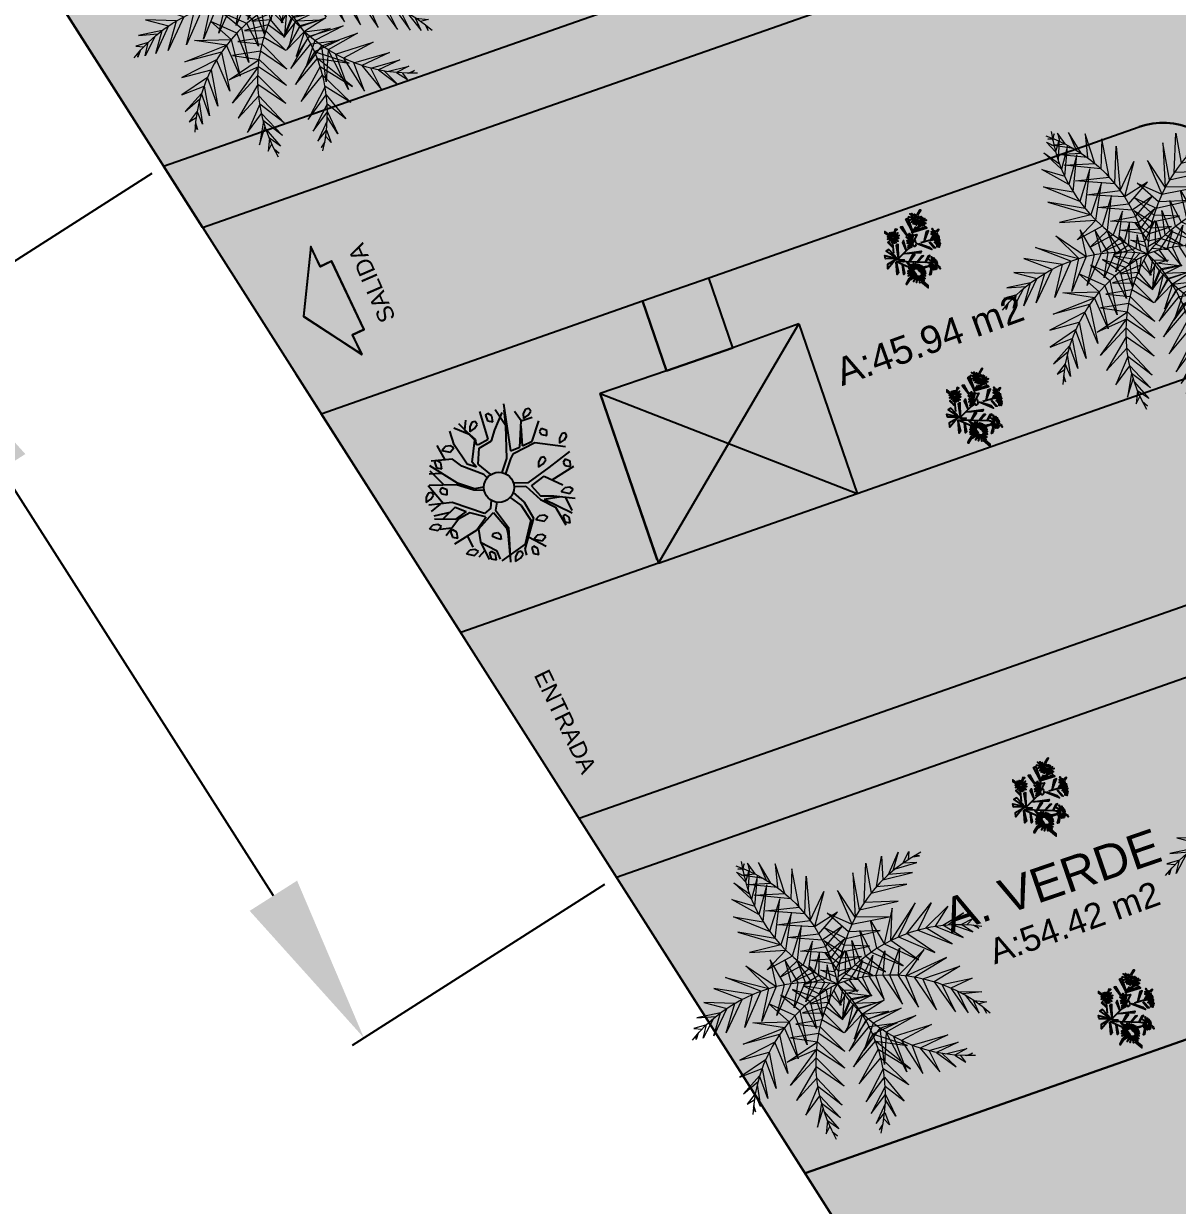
# Model space of a CAD drawing. Header units: millimetres. Extents: x 604785 to 1211550, y 1310998 to 2622648.
# Drawn here: x 604920.85 to 604937.27, y 1311096.89 to 1311113.71 of the extents above; entities that cross this region are included whole.
import ezdxf

# ---------------------------------------------------------------- set-up
doc = ezdxf.new("R2010")
doc.units = ezdxf.units.MM
doc.header["$PDMODE"] = 32
doc.header["$PDSIZE"] = 0.3
for name, color, linetype in [('ANDENES-TITO', 2, 'Continuous'), ('ARBOLES', 102, 'Continuous'), ('FLORES', 7, 'Continuous'), ('MUEBLES', 1, 'Continuous'), ('PALME-1', 82, 'Continuous'), ('Q01 - CALLES', 127, 'Continuous')]:
    doc.layers.add(name, color=color, linetype=linetype)
doc.styles.add('B', font='arial.ttf', dxfattribs={"height": 0.0254})
doc.styles.add('PUNTOS PI', font='arial.ttf', dxfattribs={"height": 2.75})
doc.styles.get("Standard").update_dxf_attribs({"font": 'arial.ttf'})
doc.dimstyles.new('COTAS LINDEROS', dxfattribs={"dimscale": 40, "dimtxt": 2.75, "dimasz": 0.06, "dimexe": 0.005, "dimexo": 0.005, "dimgap": 0.005, "dimtad": 2, "dimzin": 0, "dimdsep": 46, "dimtxsty": 'PUNTOS PI', "dimcen": 0.09, "dimclrd": 1, "dimclre": 1, "dimclrt": 3, "dimadec": 0, "dimazin": 0, "dimtfac": 1, "dimtofl": 0, "dimtmove": 0, "dimatfit": 3, "dimldrblk": 'ARCHTICK', "dimfxl": 1, "dimtolj": 1, "dimtzin": 0, "dimarcsym": 0})

# ---------------------------------------------------------------- blocks, each defined once
blk = doc.blocks.new('A$C48C97B70')
at = {"layer": 'PALME-1', "lineweight": 5}
for p, q in [((2.315, 6.6), (2.309, 6.418)), ((2.41, 6.325), (2.315, 6.6)), ((2.072, 6.54), (2.171, 6.533)), ((2.216, 6.497), (2.072, 6.54)), ((2.109, 6.384), (2.41, 6.325)), ((2.556, 6.176), (2.109, 6.384)), ((2.552, 6.547), (2.605, 6.122)), ((2.687, 6.026), (2.552, 6.547)), ((2.903, 6.407), (2.793, 5.89)), ((2.912, 5.72), (2.903, 6.407)), ((2.171, 6.148), (2.687, 6.026)), ((2.793, 5.89), (2.171, 6.148)), ((3.221, 6.198), (3.009, 5.561)), ((3.129, 5.334), (3.221, 6.198)), ((2.251, 5.877), (2.912, 5.72)), ((3.009, 5.561), (2.251, 5.877)), ((3.21, 5.152), (3.477, 5.948)), ((3.477, 5.948), (3.277, 4.976)), ((2.388, 5.472), (3.129, 5.334)), ((3.21, 5.152), (2.388, 5.472)), ((3.277, 4.976), (3.756, 5.506)), ((3.756, 5.506), (3.328, 4.818)), ((2.535, 5.1), (3.277, 4.976)), ((3.328, 4.818), (2.535, 5.1)), ((2.683, 4.767), (3.377, 4.635)), ((3.409, 4.484), (2.683, 4.767)), ((3.909, 4.977), (3.328, 4.818)), ((3.377, 4.635), (3.909, 4.977)), ((3.925, 4.65), (3.409, 4.484)), ((3.435, 4.33), (3.925, 4.65)), ((4.516, 3.959), (4.561, 4.59)), ((4.561, 4.59), (4.7, 4.004)), ((5.099, 4.709), (4.7, 4.004)), ((4.863, 4.035), (5.099, 4.709)), ((5.621, 4.675), (4.863, 4.035)), ((5.049, 4.06), (5.621, 4.675)), ((5.248, 4.076), (5.963, 4.571)), ((5.963, 4.571), (5.505, 4.079)), ((1.109, 4.315), (1.959, 3.803)), ((1.771, 3.798), (1.109, 4.315)), ((1.619, 4.431), (2.125, 3.798)), ((1.959, 3.803), (1.619, 4.431)), ((2.169, 4.399), (2.125, 3.798)), ((2.314, 3.783), (2.169, 4.399)), ((2.483, 4.305), (2.467, 3.763)), ((2.621, 3.736), (2.483, 4.305)), ((2.871, 4.392), (3.435, 4.33)), ((3.454, 4.176), (2.871, 4.392)), ((3.893, 4.364), (3.454, 4.176)), ((3.464, 4.032), (3.893, 4.364)), ((3.945, 3.747), (4.03, 4.282)), ((4.03, 4.282), (4.076, 3.806)), ((4.221, 3.864), (4.266, 4.448)), ((4.266, 4.448), (4.368, 3.915)), ((5.691, 4.07), (6.298, 4.391)), ((6.298, 4.391), (5.897, 4.047)), ((0.788, 4.157), (1.318, 3.745)), ((1.572, 3.782), (0.788, 4.157)), ((2.742, 4.179), (2.773, 3.702)), ((2.911, 3.665), (2.742, 4.179)), ((2.956, 4.034), (3.027, 3.628)), ((3.19, 3.57), (2.956, 4.034)), ((3.012, 4.138), (3.464, 4.032)), ((3.469, 3.911), (3.012, 4.138)), ((3.468, 3.739), (3.827, 4.113)), ((3.827, 4.113), (3.469, 3.911)), ((3.685, 3.61), (3.842, 4.104)), ((3.842, 4.104), (3.836, 3.693)), ((4.964, 3.413), (4.516, 3.959)), ((4.7, 4.004), (5.327, 3.442)), ((5.327, 3.442), (4.863, 4.035)), ((5.049, 4.06), (5.724, 3.492)), ((5.724, 3.492), (5.248, 4.076)), ((5.505, 4.079), (6.145, 3.565)), ((6.145, 3.565), (5.691, 4.07)), ((5.897, 4.047), (6.422, 3.625)), ((6.068, 4.019), (6.59, 4.15)), ((6.422, 3.625), (6.068, 4.019)), ((6.59, 4.15), (6.19, 3.993)), ((6.261, 3.976), (6.658, 3.683)), ((6.462, 3.919), (6.749, 3.967)), ((6.749, 3.967), (6.592, 3.874)), ((0.485, 3.926), (0.936, 3.651)), ((1.136, 3.706), (0.485, 3.926)), ((1.318, 3.745), (0.768, 3.135)), ((0.768, 3.135), (1.136, 3.706)), ((1.771, 3.798), (1.195, 3.13)), ((1.195, 3.13), (1.572, 3.782)), ((1.595, 3.144), (1.959, 3.803)), ((2.125, 3.798), (1.595, 3.144)), ((1.958, 3.173), (2.314, 3.783)), ((2.467, 3.763), (1.958, 3.173)), ((2.375, 3.225), (2.621, 3.736)), ((2.773, 3.702), (2.375, 3.225)), ((3.181, 3.857), (3.468, 3.739)), ((3.462, 3.617), (3.181, 3.857)), ((3.836, 3.693), (4.254, 3.401)), ((4.254, 3.401), (3.945, 3.747)), ((4.076, 3.806), (4.544, 3.399)), ((4.544, 3.399), (4.221, 3.864)), ((4.368, 3.915), (4.964, 3.413)), ((6.658, 3.683), (6.462, 3.919)), ((6.706, 3.831), (6.813, 3.725)), ((6.813, 3.725), (6.759, 3.809)), ((0.108, 3.437), (0.277, 3.37)), ((0.398, 3.434), (0.108, 3.437)), ((0.236, 3.642), (0.655, 3.551)), ((0.772, 3.596), (0.236, 3.642)), ((0.588, 3.523), (0.242, 3.171)), ((0.242, 3.171), (0.398, 3.434)), ((0.936, 3.651), (0.485, 3.15)), ((0.485, 3.15), (0.772, 3.596)), ((2.661, 3.273), (2.911, 3.665)), ((3.027, 3.628), (2.661, 3.273)), ((2.982, 3.339), (3.19, 3.57)), ((3.302, 3.524), (2.982, 3.339)), ((3.581, 3.546), (3.927, 3.415)), ((3.927, 3.415), (3.685, 3.61)), ((0.172, 3.309), (0.083, 3.188)), ((0.083, 3.188), (0.123, 3.278)), ((3.248, 3.258), (2.731, 3.212)), ((2.731, 3.212), (3.134, 3.129)), ((3.387, 2.981), (3.248, 3.258)), ((3.333, 3.347), (3.387, 2.981)), ((3.534, 3.189), (3.34, 2.708)), ((3.494, 3.304), (3.845, 3.186)), ((3.845, 3.186), (3.534, 3.189)), ((2.517, 3.065), (2.973, 2.919)), ((3.058, 3.034), (2.517, 3.065)), ((2.973, 2.919), (3.27, 2.374)), ((3.331, 2.658), (3.058, 3.034)), ((3.134, 3.129), (3.331, 2.658)), ((3.34, 2.708), (3.598, 3.029)), ((3.647, 2.918), (3.373, 2.451)), ((3.598, 3.029), (4.106, 2.989)), ((4.106, 2.989), (3.647, 2.918)), ((2.305, 2.87), (2.804, 2.657)), ((2.885, 2.79), (2.305, 2.87)), ((2.804, 2.657), (3.166, 1.967)), ((3.27, 2.374), (2.885, 2.79)), ((3.373, 2.451), (3.71, 2.789)), ((3.785, 2.652), (3.45, 2.173)), ((3.71, 2.789), (4.331, 2.805)), ((4.331, 2.805), (3.785, 2.652)), ((2.103, 2.613), (2.646, 2.352)), ((2.729, 2.522), (2.103, 2.613)), ((3.166, 1.967), (2.729, 2.522)), ((3.45, 2.173), (3.866, 2.519)), ((3.953, 2.391), (3.586, 1.876)), ((3.866, 2.519), (4.646, 2.527)), ((4.646, 2.527), (3.953, 2.391)), ((1.792, 1.596), (2.581, 2.199)), ((1.871, 2.113), (2.646, 2.352)), ((2.581, 2.199), (1.871, 2.113)), ((3.06, 1.619), (2.581, 2.199)), ((2.646, 2.352), (3.06, 1.619)), ((3.586, 1.876), (4.066, 2.239)), ((3.926, 1.441), (4.066, 2.239)), ((4.172, 2.112), (3.926, 1.441)), ((4.066, 2.239), (4.908, 2.274)), ((4.908, 2.274), (4.172, 2.112)), ((4.35, 1.136), (4.172, 2.112)), ((2.516, 2.023), (1.792, 1.596)), ((2.516, 2.023), (2.926, 1.242)), ((4.3, 1.974), (5.183, 1.983)), ((4.3, 1.974), (4.35, 1.136)), ((5.183, 1.983), (4.444, 1.835)), ((2.457, 1.832), (1.821, 1.24)), ((1.821, 1.24), (2.399, 1.582)), ((2.399, 1.582), (2.764, 0.846)), ((2.926, 1.242), (2.457, 1.832)), ((4.444, 1.835), (4.68, 0.999)), ((4.68, 0.999), (4.639, 1.669)), ((4.639, 1.669), (5.461, 1.659)), ((5.461, 1.659), (4.789, 1.558)), ((2.369, 1.398), (1.925, 0.874)), ((2.764, 0.846), (2.369, 1.398)), ((4.789, 1.558), (5.053, 0.924)), ((5.053, 0.924), (4.963, 1.444)), ((4.963, 1.444), (5.636, 1.437)), ((5.636, 1.437), (5.112, 1.358)), ((5.112, 1.358), (5.431, 0.925)), ((1.925, 0.874), (2.347, 1.192)), ((2.347, 1.192), (2.647, 0.589)), ((5.431, 0.925), (5.223, 1.3)), ((5.289, 1.268), (5.782, 1.241)), ((5.782, 1.241), (5.48, 1.184)), ((5.48, 1.184), (5.67, 0.964)), ((5.67, 0.964), (5.609, 1.136)), ((5.724, 1.097), (5.874, 1.11)), ((5.874, 1.11), (5.78, 1.08)), ((2.338, 1.019), (2.097, 0.538)), ((2.097, 0.538), (2.337, 0.894)), ((2.647, 0.589), (2.338, 1.019)), ((2.338, 0.821), (2.539, 0.37)), ((2.351, 0.612), (2.242, 0.343)), ((2.539, 0.37), (2.351, 0.612)), ((2.242, 0.343), (2.366, 0.476)), ((2.384, 0.355), (2.464, 0.229)), ((2.464, 0.229), (2.394, 0.298))]:
    blk.add_line(p, q, dxfattribs=at)
for points in [[(2.17, 6.478), (2.241, 6.61), (2.176, 6.535)], [(2.155, 6.219), (2.027, 6.48), (2.16, 6.356)], [(2.156, 6.01), (2.325, 6.474), (2.155, 6.219)], [(2.17, 5.812), (1.897, 6.276), (2.16, 5.937)], [(2.191, 5.641), (2.448, 6.263), (2.17, 5.812)], [(2.227, 5.436), (1.748, 5.928), (2.191, 5.641)], [(2.271, 5.255), (2.584, 6.015), (2.227, 5.436)], [(4.545, 5.014), (4.834, 5.833), (4.75, 5.166)], [(4.907, 5.267), (5.211, 5.884), (5.087, 5.37)], [(5.242, 5.447), (5.588, 5.859), (5.357, 5.498)], [(5.621, 5.597), (5.824, 5.804), (5.752, 5.637)], [(2.346, 5.01), (1.67, 5.556), (2.271, 5.255)], [(2.418, 4.824), (2.773, 5.631), (2.346, 5.01)], [(4.393, 4.884), (4.496, 5.717), (4.256, 4.754)], [(5.424, 5.526), (5.918, 5.521), (5.621, 5.597)], [(5.87, 5.669), (6.018, 5.646), (5.926, 5.682)], [(2.57, 4.504), (2.932, 5.265), (2.495, 4.652)], [(4.256, 4.754), (4.053, 5.439), (4.142, 4.634)], [(4.75, 5.166), (5.571, 5.125), (4.907, 5.267)], [(5.087, 5.37), (5.76, 5.335), (5.242, 5.447)], [(2.418, 4.824), (1.666, 5.198), (2.495, 4.652)], [(4.019, 4.489), (3.686, 5.027), (4.142, 4.634)], [(4.393, 4.884), (5.273, 4.819), (4.545, 5.014)], [(2.749, 4.211), (3.062, 4.925), (2.665, 4.34)], [(3.836, 4.239), (3.531, 4.739), (3.925, 4.367)], [(4.142, 4.634), (4.98, 4.546), (4.256, 4.754)], [(2.495, 4.652), (1.781, 4.688), (2.57, 4.504)], [(2.665, 4.34), (2.047, 4.205), (2.57, 4.504)], [(2.936, 3.961), (3.195, 4.526), (2.84, 4.084)], [(3.681, 3.983), (3.437, 4.467), (3.752, 4.108)], [(3.925, 4.367), (4.703, 4.31), (4.019, 4.489)], [(2.84, 4.084), (2.267, 3.963), (2.749, 4.211)], [(3.112, 3.763), (3.275, 4.247), (3.03, 3.852)], [(3.551, 3.72), (3.388, 4.212), (3.624, 3.876)], [(3.752, 4.108), (4.371, 4.052), (3.836, 4.239)], [(3.03, 3.852), (2.492, 3.783), (2.936, 3.961)], [(3.624, 3.876), (4.134, 3.884), (3.681, 3.983)], [(3.235, 3.642), (2.716, 3.653), (3.112, 3.763)], [(3.325, 3.56), (3.354, 3.929), (3.235, 3.642)], [(3.504, 3.607), (3.861, 3.703), (3.551, 3.72)], [(3.73, 3.458), (4.128, 3.79), (3.902, 3.447)], [(4.023, 3.434), (4.383, 3.838), (4.165, 3.413)], [(4.318, 3.383), (4.671, 3.85), (4.469, 3.347)], [(4.618, 3.304), (4.996, 3.811), (4.797, 3.243)], [(2.338, 3.057), (1.86, 3.471), (2.176, 2.959)], [(2.614, 3.199), (2.169, 3.579), (2.474, 3.131)], [(2.892, 3.311), (2.453, 3.629), (2.757, 3.26)], [(3.173, 3.397), (2.712, 3.637), (3.007, 3.35)], [(3.291, 3.426), (3.14, 3.089), (3.173, 3.397)], [(3.608, 3.461), (3.828, 3.163), (3.73, 3.458)], [(3.902, 3.447), (4.096, 2.975), (4.023, 3.434)], [(4.165, 3.413), (4.34, 2.817), (4.318, 3.383)], [(4.951, 3.181), (5.513, 3.622), (4.797, 3.243)], [(2.039, 2.865), (1.395, 3.175), (2.176, 2.959)], [(2.757, 3.26), (2.714, 2.641), (2.614, 3.199)], [(3.007, 3.35), (2.918, 2.847), (2.892, 3.311)], [(3.524, 3.316), (3.359, 2.985), (3.577, 3.207)], [(3.577, 3.207), (4.054, 3.003), (3.645, 3.048)], [(4.469, 3.347), (4.701, 2.603), (4.618, 3.304)], [(4.797, 3.243), (5.023, 2.432), (4.951, 3.181)], [(5.122, 3.102), (5.935, 3.312), (4.951, 3.181)], [(2.176, 2.959), (2.13, 2.118), (2.039, 2.865)], [(2.474, 3.131), (2.407, 2.354), (2.338, 3.057)], [(3.645, 3.048), (3.314, 2.661), (3.689, 2.935)], [(3.689, 2.935), (4.213, 2.799), (3.735, 2.799)], [(5.122, 3.102), (5.384, 2.259), (5.298, 3.008)], [(5.298, 3.008), (6.166, 3.04), (5.516, 2.873)], [(1.889, 2.751), (1.05, 2.782), (2.039, 2.865)], [(1.889, 2.751), (1.814, 1.872), (1.737, 2.622)], [(3.735, 2.799), (3.284, 2.372), (3.778, 2.649)], [(3.778, 2.649), (4.355, 2.548), (3.815, 2.498)], [(5.516, 2.873), (5.778, 2.094), (5.667, 2.764)], [(5.667, 2.764), (6.352, 2.708), (5.829, 2.634)], [(5.829, 2.634), (6.043, 1.995), (5.957, 2.518)], [(1.737, 2.622), (0.883, 2.467), (1.554, 2.443)], [(1.554, 2.443), (1.465, 1.626), (1.429, 2.305)], [(3.815, 2.498), (3.259, 1.952), (3.845, 2.347)], [(5.957, 2.518), (6.468, 2.348), (6.047, 2.431)], [(6.097, 2.378), (6.274, 1.917), (6.236, 2.221)], [(1.429, 2.305), (0.772, 2.102), (1.299, 2.143)], [(1.299, 2.143), (1.227, 1.473), (1.198, 2.002)], [(3.872, 2.159), (3.253, 1.588), (3.887, 1.994)], [(3.845, 2.347), (4.468, 2.241), (3.872, 2.159)], [(3.887, 1.994), (4.536, 1.694), (3.872, 2.159)], [(6.236, 2.221), (6.503, 2.108), (6.321, 2.114)], [(1.198, 2.002), (0.737, 1.726), (1.13, 1.897)], [(3.895, 1.806), (4.452, 1.178), (3.887, 1.994)], [(6.394, 2.016), (6.426, 1.87), (6.427, 1.969)], [(0.99, 1.652), (0.753, 1.484), (0.93, 1.529)], [(1.092, 1.835), (1.018, 1.347), (0.99, 1.652)], [(3.895, 1.806), (3.264, 1.188), (3.891, 1.606)], [(3.891, 1.606), (4.315, 0.848), (3.87, 1.351)], [(0.88, 1.418), (0.879, 1.268), (0.858, 1.364)], [(3.87, 1.351), (3.296, 0.762), (3.843, 1.166)], [(3.843, 1.166), (4.104, 0.531), (3.8, 0.963)], [(3.8, 0.963), (3.329, 0.481), (3.756, 0.796)], [(3.756, 0.796), (3.836, 0.264), (3.718, 0.676)], [(3.694, 0.607), (3.365, 0.24), (3.618, 0.413)], [(3.618, 0.413), (3.639, 0.123), (3.562, 0.288)], [(3.507, 0.179), (3.392, 0.083), (3.48, 0.128)]]:
    blk.add_lwpolyline(points, dxfattribs=at)
for centre, start, end in [((5.589, 6.144), 171.0105, 231.4464), ((6.694, 2.334), 100.4762, 160.9122), ((4.041, 0.074), 99.9493, 160.3853), ((0.46, 1.763), 329.1163, 29.5523), ((3.594, 0.025), 32.0006, 92.4366)]:
    blk.add_arc(centre, 3.435, start, end, dxfattribs=at)
at = {"layer": 'PALME-1', "lineweight": 5, "extrusion": (0, 0, -1)}
for centre, major_axis, start_param, end_param in [((0.035, 3.843), (2.429, 2.429), -0.156897, 0.89791), ((5.421, 0.645), (-2.429, 2.429), 0.173647, 1.228454), ((1.947, 0.368), (-2.429, 2.429), 0.182844, 1.237651), ((5.771, 0.927), (2.429, 2.429), 3.700109, 4.754916), ((6.759, 4.372), (-2.429, 2.429), 4.173367, 5.228174)]:
    blk.add_ellipse(centre, major_axis=major_axis, ratio=1, start_param=start_param, end_param=end_param, dxfattribs=at)
blk = doc.blocks.new('p_arbol04')
at = {"layer": 'ARBOLES'}
for p, q in [((-0.623, 1.751), (-0.408, 2.362)), ((0.051, 1.875), (0.346, 2.362)), ((-1.41, 1.113), (-1.364, 1.898)), ((-1.003, 0.765), (-1.206, 2.042)), ((-0.408, 1.55), (-1.03, 2.13)), ((0.761, 1.696), (0.543, 2.316)), ((0.739, 1.388), (0.805, 2.293)), ((0.772, 1.945), (1.1, 2.177)), ((0.778, 1.371), (0.783, 1.942)), ((1.121, 1.006), (1.721, 1.988)), ((-1.98, 0.646), (-1.849, 1.574)), ((-1.07, 0.749), (-1.815, 1.547)), ((-1.138, 1.515), (-1.476, 1.85)), ((-0.375, 1.086), (-0.408, 1.55)), ((-0.178, 0.97), (0.051, 1.875)), ((2.581, 1.481), (1.362, 0.043)), ((1.984, 0.831), (2.181, 1.574)), ((-1.718, 0.414), (-2.406, 1.04)), ((-0.047, 0.205), (-0.375, 1.086)), ((-0.014, 0.623), (-0.178, 0.97)), ((0.018, 0.878), (0.739, 1.388)), ((0.117, 0.646), (0.608, 1.04)), ((0.608, 1.04), (1.158, 0.873)), ((0.636, 1.196), (0.778, 1.371)), ((0.704, 1.166), (0.636, 1.196)), ((0.708, 1.165), (1.121, 1.006)), ((1.158, 0.873), (1.571, 1.059)), ((1.571, 1.059), (2.283, 1.298)), ((1.984, 0.831), (2.41, 1.295)), ((2.541, 0.507), (2.64, 0.947)), ((-2.144, -0.12), (-2.668, 0.507)), ((-2.077, 0.227), (-2.603, 0.599)), ((-2.079, 0.738), (-2.537, 0.808)), ((-0.777, 0.094), (-1.07, 0.749)), ((-0.71, 0.11), (-1.003, 0.765)), ((-0.014, 0.623), (0.018, 0.878)), ((0.136, -0.002), (0.117, 0.646)), ((1.034, -0.05), (1.984, 0.831)), ((1.722, -0.143), (2.541, 0.507)), ((2.541, 0.507), (2.934, 0.275)), ((-2.489, -0.25), (-2.832, 0.066)), ((-1.768, 0.206), (-2.439, 0.251)), ((-1.768, 0.206), (-1.62, -0.236)), ((-1.194, -0.839), (-1.718, 0.414)), ((-0.515, -0.225), (-0.777, 0.094)), ((-0.425, -0.127), (-0.71, 0.11)), ((-0.057, 0.021), (-0.047, 0.205)), ((1.362, 0.043), (1.722, -0.143)), ((1.82, -0.189), (2.383, 0.381)), ((-2.046, -0.213), (-2.865, -0.282)), ((-1.62, -0.236), (-2.144, -0.12)), ((-1.554, -0.375), (-2.046, -0.213)), ((-1.259, -0.955), (-1.554, -0.375)), ((0.496, -0.29), (1.034, -0.05)), ((0.551, -0.431), (1.132, -0.189)), ((1.132, -0.189), (1.362, -0.12)), ((1.362, -0.12), (2.246, -0.468)), ((1.82, -0.189), (2.214, -0.352)), ((2.214, -0.352), (3, -0.027)), ((2.246, -0.468), (2.934, -1.488)), ((-1.882, -1.048), (-2.898, -0.746)), ((-2.313, -0.92), (-2.505, -1.372)), ((-0.866, -0.885), (-1.194, -0.839)), ((-0.866, -0.885), (-0.616, -0.706)), ((-0.53, -0.911), (-0.801, -1.071)), ((0.866, -1.332), (0.474, -0.903)), ((-1.816, -1.071), (-2.144, -1.465)), ((-1.259, -0.978), (-1.882, -1.048)), ((-0.995, -1.071), (-1.816, -1.071)), ((-0.925, -1.07), (-1.039, -1.872)), ((-0.995, -1.07), (-0.925, -1.07)), ((-0.803, -1.07), (-0.978, -1.928)), ((-0.803, -1.071), (-0.801, -1.071)), ((-0.036, -1.178), (0.018, -1.72)), ((0.182, -1.14), (0.182, -1.72)), ((0.394, -1.003), (0.706, -1.349)), ((0.706, -1.349), (0.706, -2.138)), ((0.866, -1.332), (1.886, -1.558)), ((-2.287, -1.813), (-2.636, -1.813)), ((-2.144, -1.465), (-2.439, -2.184)), ((-2.153, -1.476), (-1.98, -2.161)), ((-1.039, -1.872), (-1.152, -2.045)), ((0.018, -1.72), (-0.178, -2.393)), ((0.182, -1.72), (-0.047, -2.416)), ((0.87, -1.512), (0.805, -2.045)), ((0.87, -1.512), (1.493, -1.628)), ((1.493, -1.628), (1.722, -2.416)), ((1.886, -1.558), (2.902, -1.744)), ((-1.98, -2.161), (-2.144, -2.509)), ((-0.978, -1.928), (-1.955, -2.892)), ((-1.152, -2.045), (-1.536, -2.447)), ((0.706, -2.138), (0.87, -2.787)), ((0.805, -2.045), (1.165, -2.44)), ((0.805, -2.231), (1.132, -3.437)), ((0.805, -2.231), (1.328, -2.67)), ((1.591, -1.966), (2.574, -2.254)), ((-1.03, -2.857), (-2.144, -2.602)), ((-1.525, -2.442), (-1.759, -2.685)), ((-0.047, -2.416), (-1.194, -2.973)), ((-0.178, -2.393), (-1.03, -2.857)), ((-0.735, -2.764), (-0.539, -3.53)), ((0.87, -2.787), (0.608, -3.553)), ((1.165, -2.44), (1.657, -3.135)), ((1.427, -2.811), (1.198, -3.367))]:
    blk.add_line(p, q, dxfattribs=at)
at = {"layer": 'ARBOLES', "color": 1}
for p, q in [((-0.965, 2.011), (-1.091, 1.802)), ((-0.965, 2.011), (-0.866, 1.988)), ((-0.829, 1.802), (-0.866, 1.988)), ((-0.431, 2.094), (-0.267, 1.802)), ((-0.431, 2.094), (-0.229, 2.094)), ((-0.079, 1.961), (-0.229, 2.094)), ((-0.042, 1.802), (-0.079, 1.961)), ((1.008, 1.882), (0.858, 1.749)), ((1.196, 1.935), (1.008, 1.882)), ((1.308, 1.855), (1.196, 1.935)), ((-1.091, 1.802), (-0.979, 1.616)), ((-0.979, 1.616), (-0.829, 1.802)), ((-0.267, 1.802), (-0.042, 1.802)), ((0.858, 1.749), (1.083, 1.696)), ((1.083, 1.696), (1.271, 1.722)), ((1.271, 1.722), (1.308, 1.855)), ((1.772, 1.719), (1.646, 1.51)), ((1.646, 1.51), (1.758, 1.324)), ((1.758, 1.324), (1.908, 1.51)), ((1.772, 1.719), (1.87, 1.696)), ((1.908, 1.51), (1.87, 1.696)), ((-2.254, 1.324), (-2.404, 1.191)), ((-2.404, 1.191), (-2.179, 1.138)), ((-2.066, 1.377), (-2.254, 1.324)), ((-2.179, 1.138), (-1.991, 1.165)), ((-1.954, 1.298), (-2.066, 1.377)), ((-1.991, 1.165), (-1.954, 1.298)), ((-1.691, 1.085), (-1.729, 0.953)), ((-1.729, 0.953), (-1.616, 0.767)), ((-1.541, 1.112), (-1.691, 1.085)), ((-1.466, 0.899), (-1.541, 1.112)), ((-1.616, 0.767), (-1.579, 0.793)), ((-1.579, 0.793), (-1.466, 0.899)), ((2.808, 0.634), (2.658, 0.501)), ((2.658, 0.501), (2.883, 0.448)), ((2.995, 0.687), (2.808, 0.634)), ((2.883, 0.448), (3.07, 0.475)), ((3.108, 0.608), (2.995, 0.687)), ((3.07, 0.475), (3.108, 0.608)), ((-3.093, 0.395), (-2.928, 0.103)), ((-3.093, 0.395), (-2.891, 0.395)), ((-2.928, 0.103), (-2.703, 0.103)), ((-2.741, 0.262), (-2.891, 0.395)), ((-2.703, 0.103), (-2.741, 0.262)), ((-2.614, -0.298), (-2.741, -0.507)), ((-2.614, -0.298), (-2.516, -0.322)), ((-2.479, -0.507), (-2.516, -0.322)), ((2.695, -0.322), (2.658, -0.454)), ((2.658, -0.454), (2.77, -0.64)), ((2.845, -0.295), (2.695, -0.322)), ((2.92, -0.507), (2.845, -0.295)), ((-2.741, -0.507), (-2.628, -0.693)), ((-2.628, -0.693), (-2.479, -0.507)), ((2.77, -0.64), (2.808, -0.613)), ((2.808, -0.613), (2.92, -0.507)), ((-2.868, -1.357), (-2.703, -1.649)), ((-2.868, -1.357), (-2.666, -1.357)), ((-2.516, -1.489), (-2.666, -1.357)), ((1.758, -1.091), (1.608, -1.224)), ((1.608, -1.224), (1.833, -1.277)), ((1.945, -1.038), (1.758, -1.091)), ((1.833, -1.277), (2.02, -1.251)), ((2.058, -1.118), (1.945, -1.038)), ((2.02, -1.251), (2.058, -1.118)), ((3.033, -1.091), (2.883, -1.224)), ((2.883, -1.224), (3.108, -1.277)), ((3.22, -1.038), (3.033, -1.091)), ((3.108, -1.277), (3.295, -1.251)), ((3.333, -1.118), (3.22, -1.038)), ((3.295, -1.251), (3.333, -1.118)), ((-2.703, -1.649), (-2.479, -1.649)), ((-2.479, -1.649), (-2.516, -1.489)), ((-1.669, -1.683), (-1.552, -1.621)), ((-1.61, -1.869), (-1.669, -1.683)), ((-1.523, -2.014), (-1.61, -1.869)), ((-1.552, -1.621), (-1.406, -1.724)), ((-1.406, -1.869), (-1.523, -2.014)), ((-1.406, -1.724), (-1.406, -1.869)), ((2.395, -1.834), (2.358, -1.967)), ((2.545, -1.808), (2.395, -1.834)), ((2.62, -2.02), (2.545, -1.808)), ((-2.239, -2.024), (-2.366, -2.233)), ((-2.366, -2.233), (-2.254, -2.418)), ((-2.254, -2.418), (-2.104, -2.233)), ((-2.239, -2.024), (-2.141, -2.047)), ((-2.104, -2.233), (-2.141, -2.047)), ((2.358, -1.967), (2.47, -2.153)), ((2.47, -2.153), (2.508, -2.126)), ((2.508, -2.126), (2.62, -2.02)), ((-0.019, -2.525), (0.146, -2.817)), ((-0.019, -2.525), (0.183, -2.525)), ((0.146, -2.817), (0.371, -2.817)), ((0.333, -2.657), (0.183, -2.525)), ((0.371, -2.817), (0.333, -2.657)), ((1.481, -2.551), (1.646, -2.843)), ((1.481, -2.551), (1.683, -2.551)), ((1.833, -2.684), (1.683, -2.551)), ((1.87, -2.843), (1.833, -2.684)), ((-1.654, -2.896), (-1.804, -3.029)), ((-1.804, -3.029), (-1.579, -3.082)), ((-1.466, -2.843), (-1.654, -2.896)), ((-1.579, -3.082), (-1.391, -3.055)), ((-1.354, -2.923), (-1.466, -2.843)), ((-1.391, -3.055), (-1.354, -2.923)), ((-1.194, -2.973), (-1.325, -3.182)), ((-0.979, -3.162), (-1.091, -3.347)), ((-0.866, -3.162), (-0.979, -3.135)), ((-0.829, -3.347), (-0.866, -3.162)), ((-0.656, -2.976), (-0.491, -3.268)), ((-0.656, -2.976), (-0.454, -2.976)), ((-0.491, -3.268), (-0.267, -3.268)), ((-0.304, -3.109), (-0.454, -2.976)), ((-0.267, -3.268), (-0.304, -3.109)), ((0.797, -3.245), (0.671, -3.454)), ((0.797, -3.245), (0.896, -3.268)), ((0.933, -3.454), (0.896, -3.268)), ((1.646, -2.843), (1.87, -2.843)), ((-1.091, -3.347), (-0.979, -3.533)), ((-0.979, -3.533), (-0.829, -3.347)), ((0.671, -3.454), (0.783, -3.639)), ((0.783, -3.639), (0.933, -3.454))]:
    blk.add_line(p, q, dxfattribs=at)
at = {"layer": 'ARBOLES'}
blk.add_circle((-0.03, -0.578), 0.6, dxfattribs=at)
blk = doc.blocks.new('FLORES-1')
at = {"color": 86, "linetype": 'Continuous'}
for p, q in [((0.05, 0.385), (0.045, 0.422)), ((0.05, 0.382), (0.061, 0.281)), ((0.054, 0.385), (0.068, 0.419)), ((-0.188, 0.272), (-0.183, 0.181)), ((-0.159, 0.155), (-0.182, 0.283)), ((0.23, 0.294), (0.188, 0.231)), ((-0.183, 0.181), (-0.159, 0.155)), ((0.056, 0.146), (-0.002, 0.01)), ((-0.141, 0.099), (-0.027, -0.013)), ((-0.074, 0.088), (-0.105, 0.101)), ((-0.064, 0.077), (-0.101, 0.09)), ((0.168, 0.017), (0.07, -0.012)), ((0.168, 0.017), (0.196, 0.029))]:
    blk.add_line(p, q, dxfattribs=at)
at = {"color": 1, "linetype": 'Continuous'}
for p, q in [((-0.183, 0.183), (-0.196, 0.169)), ((0.056, 0.146), (0.064, 0.192)), ((0.069, 0.177), (0.069, 0.199))]:
    blk.add_line(p, q, dxfattribs=at)
at = {"color": 86, "linetype": 'Continuous'}
for points in [[(0.102, 0.471), (0.12, 0.499), (0.122, 0.485), (0.114, 0.464)], [(-0.217, 0.356), (-0.235, 0.368), (-0.251, 0.364), (-0.223, 0.355)], [(0.062, 0.261), (-0.009, 0.344), (-0.042, 0.357), (0.067, 0.244)], [(0.041, 0.367), (-0.039, 0.398), (-0.032, 0.385), (0.038, 0.363)], [(0.078, 0.41), (0.053, 0.382)], [(0.06, 0.318), (0.146, 0.399), (0.146, 0.372), (0.056, 0.312)], [(0.194, 0.245), (0.178, 0.395), (0.192, 0.388), (0.198, 0.257), (0.217, 0.334), (0.218, 0.299), (0.203, 0.259)], [(0.333, 0.356), (0.368, 0.404), (0.371, 0.393), (0.338, 0.35)], [(-0.219, 0.287), (-0.27, 0.256), (-0.269, 0.243), (-0.208, 0.289)], [(-0.17, 0.299), (-0.144, 0.266), (-0.019, -0.02)], [(-0.136, 0.247), (-0.09, 0.317), (-0.09, 0.296), (-0.132, 0.248)], [(-0.104, 0.181), (-0.069, 0.258), (-0.065, 0.242), (-0.102, 0.175)], [(0.024, 0.093), (-0.016, 0.254), (-0.03, 0.244), (0.026, 0.082)], [(0.062, 0.168), (0.163, 0.241), (0.154, 0.275), (0.06, 0.167)], [(0.196, 0.245), (0.339, 0.231), (0.342, 0.253), (0.198, 0.247)], [(-0.3, 0.135), (-0.385, 0.181), (-0.363, 0.19), (-0.305, 0.159)], [(-0.071, 0.106), (-0.022, 0.181), (-0.019, 0.155), (-0.068, 0.101)], [(0.044, 0.117), (0.149, 0.129), (0.134, 0.111), (0.045, 0.114)], [(0.179, 0.183), (0.282, 0.17), (0.286, 0.151), (0.178, 0.18)], [(-0.223, 0.04), (-0.262, -0.01), (-0.273, -0.009), (-0.233, 0.049)], [(-0.078, 0.029), (-0.159, 0.014), (-0.167, 0.003), (-0.073, 0.029)], [(0.004, -0.008), (-0.032, 0.064), (-0.046, 0.045), (0.001, -0.001)], [(-0.003, 0.006), (0.12, -0.041), (0.116, -0.073), (0.006, -0.002)], [(0, 0.014), (0.133, 0.064), (0.132, 0.042), (0.004, 0.013)], [(0.129, 0.002), (0.184, -0.022), (0.193, -0.017), (0.134, 0.002)], [(0.262, 0.015), (0.304, -0.01), (0.288, -0.016), (0.26, 0.004)], [(0.264, 0.078), (0.276, 0.111), (0.287, 0.094), (0.268, 0.079)], [(-0.019, -0.02), (-0.132, -0.038), (-0.144, -0.059), (-0.021, -0.02)], [(0.01, -0.004), (-0.054, -0.123), (-0.011, -0.107), (0.004, -0.008)], [(0.006, -0.002), (0.047, -0.107), (0.08, -0.101), (0.01, -0.004)]]:
    blk.add_lwpolyline(points, dxfattribs=at)
at = {"color": 1, "linetype": 'Continuous'}
for points in [[(-0.157, 0.318), (-0.107, 0.327), (-0.161, 0.329), (-0.128, 0.346), (-0.163, 0.335), (-0.148, 0.355), (-0.167, 0.338), (-0.169, 0.36), (-0.176, 0.339), (-0.18, 0.36), (-0.181, 0.338), (-0.191, 0.359), (-0.192, 0.336), (-0.209, 0.354), (-0.2, 0.336), (-0.227, 0.342), (-0.209, 0.328), (-0.239, 0.333), (-0.212, 0.32), (-0.244, 0.321), (-0.209, 0.317), (-0.238, 0.301), (-0.202, 0.317), (-0.228, 0.286), (-0.194, 0.311), (-0.202, 0.277), (-0.182, 0.31), (-0.176, 0.275), (-0.173, 0.31), (-0.152, 0.282), (-0.163, 0.32), (-0.123, 0.296), (-0.161, 0.315)], [(0.084, 0.441), (0.152, 0.44), (0.085, 0.447), (0.124, 0.455), (0.072, 0.453), (0.087, 0.468), (0.06, 0.456), (0.064, 0.474), (0.051, 0.456), (0.05, 0.474), (0.045, 0.457), (0.036, 0.47), (0.04, 0.457), (0.023, 0.465), (0.033, 0.457), (0.015, 0.47), (0.017, 0.454), (-0.001, 0.459), (0.011, 0.451), (-0.017, 0.462), (-0.001, 0.45), (-0.035, 0.448), (-0.004, 0.442), (-0.047, 0.437), (0.006, 0.44), (-0.037, 0.419), (0.016, 0.439), (-0.004, 0.418), (0.022, 0.443), (0.016, 0.409), (0.033, 0.442), (0.036, 0.418), (0.042, 0.442), (0.05, 0.41), (0.048, 0.441), (0.076, 0.417), (0.065, 0.439), (0.107, 0.412), (0.074, 0.44), (0.127, 0.42), (0.089, 0.442)], [(0.271, 0.347), (0.243, 0.307), (0.28, 0.334), (0.258, 0.297), (0.289, 0.324), (0.268, 0.282), (0.294, 0.316), (0.29, 0.273), (0.305, 0.315), (0.317, 0.258), (0.315, 0.304), (0.35, 0.265), (0.327, 0.307), (0.374, 0.287), (0.344, 0.313), (0.369, 0.309), (0.332, 0.326), (0.352, 0.33), (0.324, 0.336), (0.331, 0.347), (0.316, 0.346), (0.319, 0.362), (0.304, 0.362), (0.306, 0.384), (0.293, 0.373), (0.294, 0.392), (0.278, 0.386), (0.273, 0.409), (0.265, 0.386), (0.251, 0.419), (0.262, 0.377), (0.224, 0.401), (0.259, 0.375), (0.21, 0.378), (0.259, 0.367), (0.215, 0.357), (0.268, 0.358), (0.22, 0.342), (0.271, 0.351), (0.226, 0.329), (0.266, 0.341)], [(0.149, 0.231), (0.179, 0.239), (0.147, 0.224), (0.194, 0.21), (0.144, 0.217), (0.19, 0.193), (0.15, 0.195), (0.17, 0.167), (0.12, 0.192), (0.135, 0.159), (0.112, 0.2), (0.11, 0.152), (0.101, 0.196)], [(-0.161, 0.17), (-0.138, 0.187), (-0.16, 0.156), (-0.125, 0.173), (-0.153, 0.149), (-0.107, 0.154), (-0.149, 0.14), (-0.102, 0.131), (-0.151, 0.128), (-0.104, 0.11), (-0.151, 0.116), (-0.105, 0.094), (-0.159, 0.11), (-0.131, 0.072), (-0.17, 0.108), (-0.151, 0.054), (-0.173, 0.105), (-0.174, 0.045), (-0.182, 0.107), (-0.196, 0.04), (-0.198, 0.11), (-0.221, 0.046), (-0.215, 0.11), (-0.243, 0.051), (-0.228, 0.109), (-0.27, 0.068), (-0.238, 0.119), (-0.29, 0.093), (-0.248, 0.129), (-0.305, 0.123), (-0.257, 0.144), (-0.311, 0.148), (-0.257, 0.153), (-0.304, 0.169), (-0.253, 0.161), (-0.287, 0.186), (-0.248, 0.17), (-0.262, 0.201), (-0.24, 0.176), (-0.237, 0.213), (-0.23, 0.179), (-0.217, 0.217), (-0.218, 0.176), (-0.199, 0.215), (-0.205, 0.178), (-0.188, 0.215), (-0.195, 0.173)], [(-0.177, 0.172), (-0.183, 0.168), (-0.179, 0.175)], [(-0.169, 0.164), (-0.172, 0.161), (-0.169, 0.165)], [(-0.166, 0.196), (-0.161, 0.206), (-0.167, 0.2)], [(-0.161, 0.176), (-0.147, 0.195), (-0.163, 0.183)], [(0.079, 0.181), (0.071, 0.145), (0.07, 0.173)], [(0.081, 0.193), (0.082, 0.199), (0.083, 0.195)], [(0.099, 0.195), (0.086, 0.154), (0.085, 0.185)], [(0.225, 0.069), (0.258, 0.082), (0.237, 0.065), (0.264, 0.069), (0.237, 0.056), (0.266, 0.058), (0.237, 0.05), (0.272, 0.045), (0.243, 0.04), (0.273, 0.027), (0.245, 0.035), (0.257, 0.006), (0.236, 0.028), (0.245, -0.007), (0.232, 0.025), (0.222, -0.015), (0.224, 0.023), (0.2, -0.002), (0.211, 0.024), (0.176, 0.009), (0.206, 0.034), (0.159, 0.034), (0.197, 0.043), (0.157, 0.052), (0.192, 0.054), (0.163, 0.077), (0.196, 0.063), (0.188, 0.095), (0.202, 0.068), (0.213, 0.106), (0.218, 0.075), (0.244, 0.104), (0.229, 0.067)]]:
    blk.add_lwpolyline(points, dxfattribs=at)
at = {"color": 50, "linetype": 'Continuous'}
for points in [[(0.043, 0.454), (0.04, 0.455), (0.029, 0.455), (0.02, 0.453), (0.007, 0.451), (-0.004, 0.448), (-0.008, 0.445), (-0.004, 0.442), (0.015, 0.441), (0.033, 0.442), (0.055, 0.441), (0.069, 0.441), (0.084, 0.443), (0.081, 0.452), (0.067, 0.455), (0.053, 0.455), (0.039, 0.453)], [(0.278, 0.38), (0.271, 0.381), (0.263, 0.378), (0.262, 0.372), (0.268, 0.362), (0.275, 0.351), (0.288, 0.337), (0.301, 0.321), (0.317, 0.307), (0.326, 0.313), (0.322, 0.329), (0.315, 0.34), (0.307, 0.35), (0.294, 0.366), (0.28, 0.377)], [(-0.161, 0.317), (-0.16, 0.319), (-0.16, 0.324), (-0.162, 0.328), (-0.169, 0.335), (-0.171, 0.336), (-0.182, 0.337), (-0.192, 0.335), (-0.203, 0.327), (-0.207, 0.32), (-0.204, 0.314), (-0.198, 0.311), (-0.188, 0.312), (-0.178, 0.313), (-0.167, 0.315), (-0.159, 0.317)], [(0.117, 0.232), (0.11, 0.234), (0.1, 0.236), (0.088, 0.236), (0.074, 0.234), (0.063, 0.228), (0.054, 0.219), (0.051, 0.211), (0.054, 0.204), (0.063, 0.201), (0.08, 0.2), (0.086, 0.199)], [(0.104, 0.197), (0.108, 0.196), (0.124, 0.195), (0.137, 0.199), (0.144, 0.211), (0.139, 0.22), (0.136, 0.222)], [(0.231, 0.049), (0.23, 0.053), (0.227, 0.057), (0.219, 0.062), (0.207, 0.062), (0.2, 0.056), (0.204, 0.049), (0.207, 0.041), (0.214, 0.031), (0.224, 0.03), (0.232, 0.031), (0.237, 0.039), (0.234, 0.048), (0.23, 0.052)]]:
    blk.add_lwpolyline(points, dxfattribs=at)
blk.add_lwpolyline([(-0.175, 0.155), (-0.175, 0.155), (-0.179, 0.155), (-0.183, 0.156), (-0.186, 0.157), (-0.188, 0.159), (-0.19, 0.16), (-0.192, 0.161), (-0.195, 0.162), (-0.205, 0.167), (-0.215, 0.171), (-0.232, 0.17), (-0.243, 0.162), (-0.249, 0.153), (-0.246, 0.139), (-0.236, 0.123), (-0.222, 0.119), (-0.202, 0.116), (-0.186, 0.113), (-0.165, 0.111), (-0.156, 0.13), (-0.161, 0.146)], close=True, dxfattribs=at)
blk = doc.blocks.new('arbusto5')
at = {"layer": 'FLORES'}
blk.add_blockref('FLORES-1', (0.144, 0.059), dxfattribs=at)
blk = doc.blocks.new('*D85')
at = {"color": 1, "lineweight": -2, "transparency": 16777216}
for p, q in [((604919.244, 1311109.392), (604911.211, 1311121.999)), ((604922.67, 1311111.575), (604919.075, 1311109.285)), ((604924.402, 1311101.296), (604920.533, 1311107.368)), ((604929.118, 1311101.455), (604925.523, 1311099.165))]:
    blk.add_line(p, q, dxfattribs=at)
at = {"color": 1, "transparency": 16777216}
for points in [[(604920.871, 1311107.583), (604920.196, 1311107.153), (604919.244, 1311109.392)], [(604924.74, 1311101.511), (604924.065, 1311101.081), (604925.692, 1311099.272)]]:
    blk.add_solid(points, dxfattribs=at)
at = {"layer": 'Defpoints', "color": 0, "transparency": 16777216}
for p in [(604922.838, 1311111.683), (604919.244, 1311109.392), (604929.287, 1311101.562)]:
    blk.add_point(p, dxfattribs=at)
at = {"color": 3, "transparency": 16777216, "insert": (604913.23, 1311115.846), "char_height": 2.75, "attachment_point": 5, "rotation": 302.5036, "style": 'PUNTOS PI'}
blk.add_mtext('\\A1;12.00m', dxfattribs=at)
blk = doc.blocks.new('_ArchTick')
at = {"color": 0, "linetype": 'ByBlock', "const_width": 0.15}
blk.add_lwpolyline([(-0.5, -0.5), (0.5, 0.5)], dxfattribs=at)

msp = doc.modelspace()

# ---------------------------------------------------------------- hatches: boundary and pattern name
at = {"true_color": 0xafd9aa}
h = msp.add_hatch(color=9, dxfattribs=at)
h.dxf.hatch_style = 1
h.paths.add_polyline_path([(604911.704, 1311128.963), (604908.616, 1311133.702), (604904.8, 1311139.56), (604903.378, 1311141.752), (604890.493, 1311161.615), (604887.114, 1311169.584), (604890.741, 1311171.475), (604900.681, 1311174.09), (604918.672, 1311177.415), (604941.484, 1311182.032), (604970.419, 1311187.096), (605001.145, 1311192.781), (605008.096, 1311168.792), (605020.289, 1311128.427), (605025.004, 1311113.224), (604990.344, 1311101.683), (604983.054, 1311099.323), (604967.143, 1311093.947), (604940.498, 1311085), (604933.737, 1311094.578), (604921.226, 1311114.213), (604916.727, 1311121.222), (604912.283, 1311128.072, -0.999015)])
at = {"true_color": 0x636466}
h = msp.add_hatch(color=251, dxfattribs=at)
h.dxf.hatch_style = 1
h.paths.add_polyline_path([(604924.861, 1311149.283), (604927.947, 1311140.478), (604931.392, 1311130.65), (604935.41, 1311119.184), (604936.376, 1311116.427), (604922.838, 1311111.683), (604923.395, 1311110.808), (604936.518, 1311115.407, 0.411644), (604937.104, 1311116.762), (604925.669, 1311149.388, 0.406373), (604924.135, 1311150.087), (604922.55, 1311149.532, -0.4159), (604921.288, 1311149.992), (604915.26, 1311167.121), (604914.505, 1311166.846), (604917.837, 1311157.417), (604921.144, 1311147.98)])
h = msp.add_hatch(color=251, dxfattribs=at)
h.dxf.hatch_style = 1
h.paths.add_polyline_path([(604975.923, 1311117.915), (604985.445, 1311121.253), (604994.929, 1311124.579), (605004.365, 1311127.888), (605010.055, 1311129.882), (605009.736, 1311130.79), (604928.756, 1311102.396), (604929.287, 1311101.562), (604940.24, 1311105.403), (604946.998, 1311107.773), (604956.644, 1311111.155), (604966.326, 1311114.55), (604966.326, 1311114.55)])
at = {"true_color": 0xebebeb}
h = msp.add_hatch(color=7, dxfattribs=at)
h.dxf.hatch_style = 1
h.paths.add_polyline_path([(604957.287, 1311122.69), (604944.086, 1311118.062, -0.39324), (604942.793, 1311118.676), (604937.129, 1311116.691, -0.39076), (604936.518, 1311115.407), (604923.395, 1311110.808), (604925.084, 1311108.158), (604929.659, 1311109.762), (604930.603, 1311110.092), (604936.732, 1311112.241, -0.414723), (604938.009, 1311111.631), (604938.535, 1311110.129, -0.415935), (604937.924, 1311108.849), (604932.716, 1311107.023), (604929.885, 1311106.03), (604927.069, 1311105.043), (604927.137, 1311104.936), (604928.756, 1311102.396), (604960.5, 1311113.526)])
h.paths.add_polyline_path([(604956.78, 1311117.896, -1), (604957.11, 1311116.953), (604946.309, 1311113.166, -1), (604945.978, 1311114.109)], flags=16)
h.paths.add_polyline_path([(604925.531, 1311109.281), (604925.665, 1311108.997), (604924.829, 1311109.544), (604924.935, 1311110.537), (604925.07, 1311110.253), (604925.232, 1311110.331), (604925.694, 1311109.358)], flags=16)
h.paths.add_polyline_path([(604926.233, 1311109.49), (604925.71, 1311110.687), (604925.372, 1311110.54), (604925.894, 1311109.342)], flags=24)
h.paths.add_polyline_path([(604928.026, 1311104.468), (604928.769, 1311102.929), (604929.091, 1311103.084), (604928.348, 1311104.623)], flags=24)
at = {"true_color": 0xf8f6af}
h = msp.add_hatch(color=51, dxfattribs=at)
h.dxf.hatch_style = 1
h.paths.add_polyline_path([(604935.41, 1311119.184), (604921.226, 1311114.213), (604922.838, 1311111.683), (604936.376, 1311116.427)])
h.paths.add_polyline_path([(604928.113, 1311114.238), (604930.671, 1311115.162), (604930.422, 1311115.851), (604927.864, 1311114.927)], flags=24)
h.paths.add_polyline_path([(604927.483, 1311114.599), (604930.755, 1311115.721), (604930.425, 1311116.681), (604927.154, 1311115.559)], flags=24)
h = msp.add_hatch(color=51, dxfattribs=at)
h.dxf.hatch_style = 1
h.paths.add_polyline_path([(604930.603, 1311110.092), (604930.946, 1311109.095), (604931.885, 1311109.437), (604932.716, 1311107.023), (604937.924, 1311108.849, 0.412416), (604938.539, 1311110.118), (604938.009, 1311111.631, 0.414723), (604936.732, 1311112.241)])
h.paths.add_polyline_path([(604932.491, 1311108.319), (604935.304, 1311109.338), (604935.029, 1311110.096), (604932.217, 1311109.077)], flags=24)
at = {"true_color": 0xebebeb}
h = msp.add_hatch(color=7, dxfattribs=at)
h.dxf.hatch_style = 1
h.paths.add_polyline_path([(604930.603, 1311110.092), (604929.659, 1311109.762), (604930, 1311108.77), (604930.946, 1311109.095)])
at = {"true_color": 0xf8f6af}
h = msp.add_hatch(color=51, dxfattribs=at)
h.dxf.hatch_style = 1
h.paths.add_polyline_path([(604929.659, 1311109.762), (604930, 1311108.77), (604929.055, 1311108.445), (604929.885, 1311106.03), (604927.07, 1311105.043), (604925.084, 1311108.158)])
at = {"true_color": 0xfecc66}
h = msp.add_hatch(color=31, dxfattribs=at)
h.dxf.hatch_style = 1
h.paths.add_polyline_path([(604931.885, 1311109.437), (604930.946, 1311109.095), (604930, 1311108.77), (604929.055, 1311108.445), (604930.885, 1311107.734)])
h.paths.add_polyline_path([(604931.885, 1311109.437), (604930.885, 1311107.734), (604932.716, 1311107.023)])
h.paths.add_polyline_path([(604930.885, 1311107.734), (604929.885, 1311106.03), (604932.716, 1311107.023)])
h.paths.add_polyline_path([(604930.885, 1311107.734), (604929.055, 1311108.445), (604929.885, 1311106.03)])
at = {"true_color": 0xafd9aa}
h = msp.add_hatch(color=9, dxfattribs=at)
h.dxf.hatch_style = 1
h.paths.add_polyline_path([(604946.998, 1311107.773), (604940.24, 1311105.403), (604941.85, 1311100.809), (604931.973, 1311097.346), (604933.451, 1311095.026, -0.592009), (604934.268, 1311094.578, -0.243691), (604934.043, 1311094.144), (604940.191, 1311085.434, -0.502164), (604941.002, 1311085.169), (604953.395, 1311089.331)])
at = {"true_color": 0xf8f6af}
h = msp.add_hatch(color=51, dxfattribs=at)
h.dxf.hatch_style = 1
h.paths.add_polyline_path([(604940.24, 1311105.403), (604929.287, 1311101.562), (604931.973, 1311097.346), (604941.85, 1311100.809)])
h.paths.add_polyline_path([(604934.665, 1311100.107), (604937.223, 1311101.032), (604936.974, 1311101.721), (604934.416, 1311100.797)], flags=24)
h.paths.add_polyline_path([(604934.035, 1311100.468), (604937.307, 1311101.591), (604936.977, 1311102.551), (604933.706, 1311101.428)], flags=24)
at = {"layer": 'ANDENES-TITO'}
for points in [[(604925.665, 1311108.998), (604925.531, 1311109.281), (604925.694, 1311109.358), (604925.234, 1311110.327), (604925.071, 1311110.25), (604924.937, 1311110.533), (604924.831, 1311109.543)], [(604925.665, 1311108.998), (604925.531, 1311109.281), (604925.694, 1311109.358), (604925.234, 1311110.327), (604925.071, 1311110.25), (604924.937, 1311110.533), (604924.831, 1311109.543)], [(604928.645, 1311104.705), (604928.779, 1311104.422), (604928.617, 1311104.345), (604929.078, 1311103.376), (604929.241, 1311103.453), (604929.376, 1311103.17), (604929.48, 1311104.161)]]:
    msp.add_hatch(color=0, dxfattribs=at).paths.add_polyline_path(points)

# ---------------------------------------------------------------- linework, layer by layer
for p, q in [((605009.736, 1311130.79), (604928.756, 1311102.396)), ((604923.395, 1311110.808), (604936.518, 1311115.407)), ((604930.603, 1311110.092), (604936.732, 1311112.241)), ((604923.395, 1311110.808), (604922.838, 1311111.683)), ((604929.659, 1311109.762), (604930.603, 1311110.092)), ((604930.946, 1311109.095), (604930.603, 1311110.092)), ((604930, 1311108.769), (604929.659, 1311109.762)), ((604929.885, 1311106.03), (604931.885, 1311109.437)), ((604931.885, 1311109.437), (604930.946, 1311109.095)), ((604931.885, 1311109.437), (604932.716, 1311107.023)), ((604930.946, 1311109.095), (604930, 1311108.77)), ((604930, 1311108.77), (604930.946, 1311109.095)), ((604932.716, 1311107.023), (604937.924, 1311108.849)), ((604929.055, 1311108.445), (604932.716, 1311107.023)), ((604929.885, 1311106.03), (604932.716, 1311107.023)), ((604929.287, 1311101.562), (604928.756, 1311102.396))]:
    msp.add_line(p, q)
at = {"color": 3}
for p, q in [((604924.719, 1311108.731), (604926.868, 1311105.357)), ((604924.988, 1311108.309), (604927.137, 1311104.936))]:
    msp.add_line(p, q, dxfattribs=at)
at = {"color": 2}
msp.add_line((604929.868, 1311106.079), (604929.055, 1311108.444), dxfattribs=at)
msp.add_lwpolyline([(604940.498, 1311085), (604933.737, 1311094.578), (604918.593, 1311118.346), (604911.994, 1311128.518), (604904.8, 1311139.56), (604890.493, 1311161.615), (604887.114, 1311169.584), (604890.741, 1311171.475), (604900.681, 1311174.09), (604918.672, 1311177.415), (604941.484, 1311182.032), (604970.419, 1311187.096), (605001.145, 1311192.781), (605008.096, 1311168.792), (605020.289, 1311128.427), (605025.004, 1311113.224), (604990.344, 1311101.683), (604983.054, 1311099.323), (604967.143, 1311093.947)], close=True)
at = {"color": 4}
msp.add_lwpolyline([(604940.498, 1311085), (604933.737, 1311094.578), (604918.593, 1311118.346), (604911.994, 1311128.518), (604904.8, 1311139.56), (604890.493, 1311161.615), (604887.114, 1311169.584), (604890.741, 1311171.475), (604900.681, 1311174.09), (604918.672, 1311177.415), (604941.484, 1311182.032), (604970.419, 1311187.096), (605001.145, 1311192.781), (605008.096, 1311168.792), (605020.289, 1311128.427), (605025.004, 1311113.224), (604990.344, 1311101.683), (604983.054, 1311099.323), (604967.143, 1311093.947)], close=True, dxfattribs=at)
for points in [[(604935.41, 1311119.184), (604921.226, 1311114.213), (604922.838, 1311111.683), (604936.376, 1311116.427), (604935.41, 1311119.184)], [(604929.659, 1311109.762), (604930, 1311108.77), (604929.055, 1311108.445), (604929.885, 1311106.03), (604927.07, 1311105.043), (604925.084, 1311108.158), (604929.659, 1311109.762)], [(604940.24, 1311105.403), (604946.998, 1311107.773), (604953.395, 1311089.331), (604940.498, 1311085), (604933.737, 1311094.578), (604933.737, 1311094.578), (604931.973, 1311097.346), (604941.85, 1311100.809), (604940.24, 1311105.403)], [(604929.287, 1311101.562), (604940.24, 1311105.403), (604941.85, 1311100.809), (604931.973, 1311097.346), (604929.287, 1311101.562)]]:
    msp.add_lwpolyline(points)
at = {"lineweight": 30}
msp.add_arc((604937.066, 1311111.299), 1, 19.2143, 109.5133, dxfattribs=at)
at = {"layer": 'ANDENES-TITO'}
for points in [[(604925.664, 1311109.001), (604925.53, 1311109.284), (604925.692, 1311109.361), (604925.232, 1311110.331), (604925.07, 1311110.253), (604924.935, 1311110.537), (604924.83, 1311109.546), (604925.664, 1311109.001)], [(604925.665, 1311108.998), (604925.531, 1311109.281), (604925.694, 1311109.358), (604925.234, 1311110.327), (604925.071, 1311110.25), (604924.937, 1311110.533), (604924.831, 1311109.543), (604925.665, 1311108.998)]]:
    msp.add_lwpolyline(points, dxfattribs=at)
at = {"layer": 'ANDENES-TITO', "color": 18, "true_color": 0x000000}
msp.add_lwpolyline([(604925.665, 1311108.998), (604925.531, 1311109.281), (604925.694, 1311109.358), (604925.234, 1311110.327), (604925.071, 1311110.25), (604924.937, 1311110.533), (604924.831, 1311109.543), (604925.665, 1311108.998)], dxfattribs=at)

# ---------------------------------------------------------------- block references
at = {"layer": 'ARBOLES', "xscale": 0.3581573096040422, "yscale": 0.3581573096040422, "zscale": 0.3581573096040422, "rotation": 48.57546149059794}
msp.add_blockref('p_arbol04', (604927.466, 1311107.255), dxfattribs=at)
at = {"layer": 'MUEBLES', "linetype": 'Continuous', "xscale": -1.417112015813753, "yscale": 1.417112015653547, "zscale": 1.417112015818895, "rotation": 292.0945269993258}
for p in [(604933.284, 1311110.137), (604934.165, 1311107.881), (604935.104, 1311102.333), (604936.326, 1311099.319)]:
    msp.add_blockref('arbusto5', p, dxfattribs=at)
at = {"layer": 'PALME-1', "xscale": -0.6407901816258526, "yscale": 0.6407901816258526, "zscale": 0.6407901816258526, "rotation": 61.92829961941003}
for p in [(604927.481, 1311114.934), (604939.842, 1311111.341), (604942.162, 1311103.292), (604935.428, 1311100.95)]:
    msp.add_blockref('A$C48C97B70', p, dxfattribs=at)

# ---------------------------------------------------------------- texts
at = {"color": 5, "attachment_point": 5}
for s, insert, char_height, rotation in [('{\\C7;A:45.94 m2}', (604933.746, 1311109.206), 0.3912, 19.9196), ('{\\C7;A:54.42 m2}', (604935.807, 1311100.913), 0.35564, 19.8701)]:
    msp.add_mtext(s, dxfattribs=dict(at, insert=insert, char_height=char_height, rotation=rotation))
at = {"color": 30, "true_color": 0xf26722, "insert": (604935.487, 1311101.511), "char_height": 0.4925, "width": 4.64313, "attachment_point": 5, "rotation": 18.9389}
msp.add_mtext('A. VERDE', dxfattribs=at)
at = {"layer": 'Q01 - CALLES', "color": 0, "style": 'B'}
for s, rotation, p in [('SALIDA', 113.5644, (604926.148, 1311109.52)), ('ENTRADA', 295.7588, (604928.106, 1311104.44))]:
    msp.add_text(s, height=0.2381, rotation=rotation, dxfattribs=at).set_placement(p)

# ---------------------------------------------------------------- dimensions: what is measured, and where the dimension line sits
dim = msp.add_aligned_dim(p1=(604929.287, 1311101.562), p2=(604922.838, 1311111.683), distance=4.262, dimstyle='COTAS LINDEROS', override={"dimpost": 'm'})
dim.commit()
dim.dimension.update_dxf_attribs({"geometry": '*D85', "text_midpoint": (604913.23, 1311115.846)})

doc.saveas('drawing.dxf')
